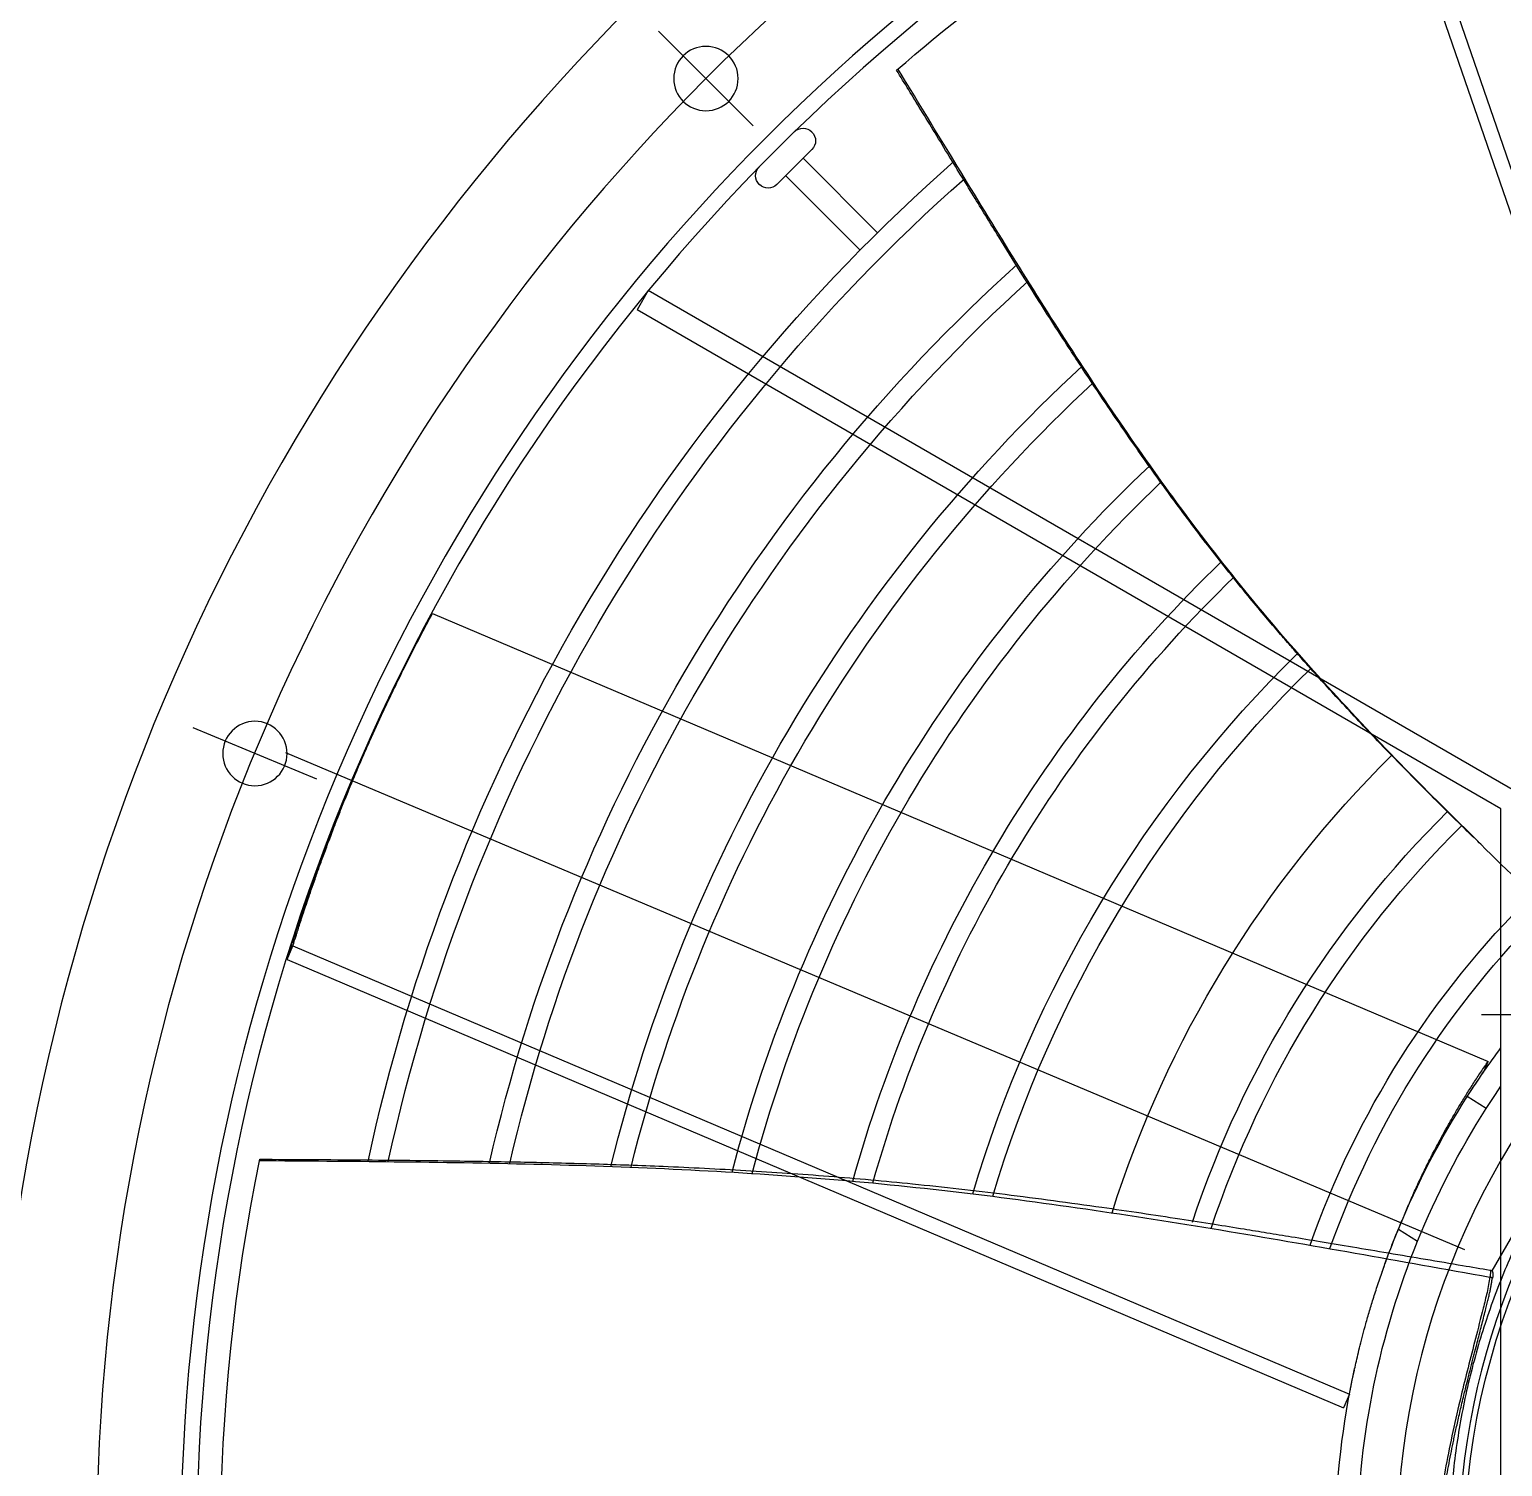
# Model space of a CAD drawing. Header units: millimetres. Extents: x 89450 to 753248, y -530175 to 1209785.
# Drawn here: x 271804.1 to 272101.5, y -164124.6 to -163834.5 of the extents above; entities that cross this region are included whole.
import ezdxf

# ---------------------------------------------------------------- set-up
doc = ezdxf.new("R2010")
doc.units = ezdxf.units.MM
doc.header["$LTSCALE"] = 150
doc.linetypes.add('CENTER', pattern=[50.8, 31.75, -6.35, 6.35, -6.35])
doc.linetypes.add('DIVIDEX2', pattern=[63.5, 25.4, -12.7, 0, -12.7, 0, -12.7])
doc.layers.add('------00 Load Bank', color=3, linetype='Continuous')

# ---------------------------------------------------------------- blocks, each defined once
blk = doc.blocks.new('A$C02650c35')
at = {"color": 0, "linetype": 'Continuous', "lineweight": 25}
for p, q in [((886.73, 378.59), (667.66, 454.02)), ((885.76, 375.76), (666.69, 451.19)), ((578.83, 404.24), (618.1, 426.91)), ((577.33, 404.31), (577.26, 404.26)), ((611.55, 403), (613.97, 399.21)), ((618.96, 402.52), (621.08, 403.41)), ((711.53, 190.32), (621.08, 403.41)), ((587.25, 385.31), (584.79, 389.17)), ((587.54, 385.43), (588.95, 386.03)), ((590.12, 386.53), (590.14, 386.53)), ((553.88, 375.42), (551.12, 374.25)), ((644.41, 162.14), (553.88, 375.42)), ((641.65, 160.97), (551.12, 374.25)), ((677.46, 174.06), (679.89, 175.09)), ((679.89, 175.09), (679.94, 175.11)), ((641.65, 160.97), (644.41, 162.14))]:
    blk.add_line(p, q, dxfattribs=at)
at = {"color": 0, "linetype": 'CENTER', "ltscale": 2}
blk.add_line((630.5, 431.74), (630.5, 402.07), dxfattribs=at)
at = {"color": 0, "linetype": 'Continuous'}
for p, q in [((674.7, 410.5), (776.67, 233.89)), ((674.7, 410.5), (776.67, 233.89)), ((672.1, 406), (772.77, 231.64)), ((672.1, 406), (772.77, 231.64)), ((798.08, 259.85), (805.15, 266.92)), ((808.69, 266.92), (808.71, 266.89)), ((798.11, 256.29), (798.08, 256.31)), ((776.67, 233.89), (772.77, 231.64)), ((776.67, 233.89), (772.77, 231.64))]:
    blk.add_line(p, q, dxfattribs=at)
at = {"color": 0}
for p, q in [((372.9, 406), (672.1, 406)), ((372.9, 406), (672.1, 406)), ((803.38, 265.15), (788.37, 280.17)), ((799.85, 261.62), (784.83, 276.63))]:
    blk.add_line(p, q, dxfattribs=at)
at = {"color": 0, "linetype": 'DIVIDEX2', "ltscale": 0.5}
blk.add_line((683.42, 160.68), (583.13, 398.64), dxfattribs=at)
at = {"color": 0, "linetype": 'CENTER'}
for p, q in [((809.94, 255.06), (829.03, 235.97)), ((678.06, 166.94), (688.39, 142))]:
    blk.add_line(p, q, dxfattribs=at)
at = {"color": 0, "linetype": 'Continuous', "lineweight": 25, "flags": 128}
blk.add_lwpolyline([(611.55, 403), (614.43, 404.88), (616.08, 406)], dxfattribs=at)
at = {"color": 0}
for centre, radius in [((522.5, 542.5), 441), ((522.5, 542.5), 403), ((522.5, 542.5), 399.8), ((522.5, 542.5), 157.5), ((819.48, 245.52), 6.5), ((683.23, 154.47), 6.5), ((683.23, 154.47), 6.5)]:
    blk.add_circle(centre, radius, dxfattribs=at)
at = {"color": 0, "linetype": 'CENTER'}
blk.add_circle((522.5, 542.5), 420, dxfattribs=at)
blk.add_circle((522.5, 542.5), 420, dxfattribs=at)
at = {"color": 0, "linetype": 'Continuous', "lineweight": 25}
blk.add_circle((522.5, 542.5), 145, dxfattribs=at)
for radius, start, end in [(143.8, 274.0829, 325.9171), (170, 302.5523, 306.5881), (165.5, 292.1087, 302.5523), (170, 292.3881, 302.5523), (165.5, 271.0387, 292.1087), (170, 289.2622, 292.3881), (170, 271.0387, 282.3217)]:
    blk.add_arc((522.5, 542.5), radius, start, end, dxfattribs=at)
at = {"color": 0}
for radius, start, end in [(395, 319.1258, 341.5122), (181.5, 289.5657, 315.3621), (185.5, 289.3551, 315.3621), (205.5, 288.3996, 315.3621), (209.5, 288.3996, 315.3621), (225.5, 287.5546, 315.3445), (249.5, 286.6173, 315.513), (253.5, 286.465, 315.5604), (273.5, 285.7065, 315.8843), (277.5, 285.5549, 315.9667), (297.5, 284.7958, 316.4472), (301.5, 284.6444, 316.5541), (321.5, 283.8985, 317.1218), (325.5, 283.7524, 317.2394), (345.5, 283.0419, 317.8319), (349.5, 282.9044, 317.9495), (369.5, 282.2436, 318.5201), (373.5, 282.1171, 318.6292), (395, 259.1258, 281.5122)]:
    blk.add_arc((522.5, 542.5), radius, start, end, dxfattribs=at)
at = {"color": 0, "linetype": 'Continuous'}
for centre, start, end in [((806.92, 265.15), 45, 135), ((806.95, 265.12), 315.7211, 45), ((799.85, 258.08), 135, 225), ((799.88, 258.05), 225, 314.2789)]:
    blk.add_arc(centre, 2.5, start, end, dxfattribs=at)
at = {"color": 0, "linetype": 'Continuous', "lineweight": 25}
for points, knots in [([(375.53, 542.5), (375.57, 539.99), (375.64, 534.97), (376.24, 527.44), (377.21, 519.94), (378.7, 511.75), (380.85, 502.91), (383.83, 493.49), (387.45, 484.25), (391.7, 475.24), (396.94, 465.85), (403.29, 456.25), (410.93, 446.56), (419.44, 437.47), (428.68, 429.14), (438.58, 421.64), (448.99, 415.04), (460.04, 409.27), (471.5, 404.47), (483.3, 400.68), (495.31, 397.89), (507.63, 396.11), (520.05, 395.38), (532.47, 395.7), (544.72, 397.05), (556.95, 399.44), (568.89, 402.86), (580.48, 407.27), (591.61, 412.59), (602.35, 418.9), (612.51, 426.09), (621.98, 434.08), (630.71, 442.79), (638.75, 452.29), (645.96, 462.44), (652.27, 473.13), (657.62, 484.24), (662.07, 495.88), (665.17, 506.67), (667.23, 516.46), (668.52, 525.06), (669.3, 533.76), (669.54, 542.09), (669.34, 550.03), (668.76, 557.56), (667.79, 565.06), (666.16, 574.05), (663.54, 584.43), (659.53, 596.1), (654.52, 607.49), (648.55, 618.41), (641.7, 628.77), (634.06, 638.45), (625.54, 647.54), (616.32, 655.86), (606.44, 663.35), (596.02, 669.96), (584.98, 675.73), (573.51, 680.52), (561.69, 684.33), (549.67, 687.11), (537.34, 688.9), (524.95, 689.62), (512.53, 689.3), (500.28, 687.95), (488.05, 685.56), (476.11, 682.14), (464.5, 677.73), (453.38, 672.4), (442.64, 666.09), (432.49, 658.91), (423.02, 650.92), (414.29, 642.21), (406.25, 632.71), (399.04, 622.55), (392.74, 611.88), (387.39, 600.77), (382.94, 589.14), (379.83, 578.33), (377.77, 568.54), (376.49, 559.94), (375.68, 551.24), (375.58, 545.42), (375.53, 542.5)], [0, 0, 0, 0, 0.008148, 0.016329, 0.024509, 0.032722, 0.04336, 0.054073, 0.064787, 0.075604, 0.086421, 0.0997, 0.112979, 0.126448, 0.140113, 0.153362, 0.166751, 0.18014, 0.193805, 0.207084, 0.220364, 0.233832, 0.247498, 0.260747, 0.274136, 0.287525, 0.30119, 0.314439, 0.327781, 0.341217, 0.354882, 0.368162, 0.381441, 0.39491, 0.408575, 0.421824, 0.435213, 0.448602, 0.462267, 0.471652, 0.481085, 0.490519, 0.500003, 0.508151, 0.516332, 0.524512, 0.532725, 0.546005, 0.559284, 0.572753, 0.586418, 0.599667, 0.613056, 0.626445, 0.64011, 0.653359, 0.666701, 0.680137, 0.693803, 0.707051, 0.720441, 0.73383, 0.747495, 0.760744, 0.774133, 0.787522, 0.801187, 0.814436, 0.827825, 0.841214, 0.85488, 0.868159, 0.881438, 0.894907, 0.908572, 0.921851, 0.93513, 0.948599, 0.962264, 0.971649, 0.981082, 0.990516, 1, 1, 1, 1]), ([(633.07, 435.47), (638.35, 429.85), (648.9, 418.63), (659.89, 406.96), (665.78, 401.09), (666.21, 400.65)], [0, 0, 0, 0, 0.481211, 0.961441, 1, 1, 1, 1]), ([(577.55, 403.76), (577.06, 403.68), (576.06, 403.52), (573.94, 403.1), (570.24, 402.16), (565.11, 400.87), (559.23, 399.35), (552.96, 397.79), (546.34, 396.27), (539.4, 394.85), (535.02, 394.13), (532.84, 393.78)], [0, 0, 0, 0, 0.031208, 0.063948, 0.128136, 0.253531, 0.37911, 0.503481, 0.668872, 0.834848, 1, 1, 1, 1]), ([(533.02, 394.33), (533.66, 394.43), (534.98, 394.64), (537.08, 395), (539.37, 395.41), (541.71, 395.86), (543.68, 396.27), (545.23, 396.59), (546.45, 396.86), (547.74, 397.14), (549.12, 397.45), (550.57, 397.79), (552.1, 398.14), (553.57, 398.5), (555.14, 398.88), (557, 399.34), (559.19, 399.9), (561.42, 400.47), (563.37, 400.97), (565.08, 401.41), (566.64, 401.81), (568.15, 402.2), (569.66, 402.58), (571.04, 402.93), (572.25, 403.23), (573.29, 403.49), (574.21, 403.7), (575.04, 403.88), (575.8, 404.02), (576.52, 404.14), (577.01, 404.22), (577.26, 404.26)], [0, 0, 0, 0, 0.049094, 0.102093, 0.159038, 0.21996, 0.27448, 0.301995, 0.33101, 0.361541, 0.393603, 0.427211, 0.462382, 0.499132, 0.527423, 0.568929, 0.623911, 0.672564, 0.714497, 0.749584, 0.781124, 0.812494, 0.843715, 0.874803, 0.897512, 0.917804, 0.937796, 0.953294, 0.968781, 0.984376, 1, 1, 1, 1]), ([(578.96, 403.81), (578.94, 403.9), (578.89, 404.12), (578.7, 404.27), (578.44, 404.36), (578.15, 404.39), (577.78, 404.38), (577.49, 404.34), (577.33, 404.31)], [0, 0, 0, 0, 0.1550506, 0.3701279, 0.5015778, 0.6504888, 0.8178673, 1, 1, 1, 1]), ([(577.55, 403.76), (577.54, 403.86), (577.52, 403.99), (577.47, 404.16), (577.43, 404.25), (577.38, 404.3), (577.35, 404.32), (577.34, 404.31), (577.33, 404.31)], [0, 0, 0, 0, 0.349048, 0.512838, 0.662313, 0.811827, 0.975694, 1, 1, 1, 1]), ([(578.89, 403.74), (578.92, 403.77), (579.01, 403.85), (578.85, 403.89), (578.58, 403.9), (578.29, 403.88), (577.95, 403.83), (577.68, 403.79), (577.55, 403.76)], [0, 0, 0, 0, 0.135434, 0.420815, 0.56492, 0.709342, 0.854637, 1, 1, 1, 1]), ([(601.07, 155.39), (601.01, 164.47), (600.88, 182.95), (600.44, 210.8), (599.48, 238.93), (597.78, 266.98), (595.06, 294.74), (591.4, 322.22), (587.12, 349.44), (582.41, 376.61), (579.17, 394.71), (577.55, 403.76)], [0.0040453, 0.0040453, 0.0040453, 0.0040453, 0.1120904, 0.224186, 0.3362006, 0.4480891, 0.5598872, 0.6697434, 0.7797254, 0.8898282, 1, 1, 1, 1]), ([(601.33, 155.45), (601.31, 158.8), (601.28, 165.95), (601.2, 176.46), (601.11, 186.56), (601, 195.39), (600.88, 202.95), (600.71, 212.04), (600.42, 223.2), (599.9, 237.85), (599.12, 253.59), (597.97, 270.39), (596.38, 287.85), (594.28, 306.23), (592.21, 321.6), (590.5, 333.36), (589.35, 340.92), (588.27, 347.84), (587.34, 353.69), (586.49, 358.89), (585.65, 364.01), (584.7, 369.76), (583.61, 376.27), (582.41, 383.37), (581.16, 390.79), (580, 397.63), (579.27, 401.97), (578.96, 403.81)], [0.004054, 0.004054, 0.004054, 0.004054, 0.044055, 0.0892389, 0.1294144, 0.1645669, 0.1946506, 0.2196261, 0.2731864, 0.3280385, 0.3947317, 0.4616638, 0.5294155, 0.6044734, 0.683072, 0.7151603, 0.7467466, 0.7747501, 0.7989803, 0.8176563, 0.837837, 0.8611081, 0.8874794, 0.916906, 0.9473172, 0.9775846, 1, 1, 1, 1]), ([(590.14, 386.53), (591.02, 386.91), (592.8, 387.66), (595.56, 388.89), (598.39, 390.21), (601.28, 391.64), (604.58, 393.34), (607.62, 395.01), (610.38, 396.59), (612.48, 397.84), (614.6, 399.14), (616.74, 400.51), (618.9, 401.92), (620.35, 402.92), (621.08, 403.41)], [0, 0, 0, 0, 0.09594, 0.191903, 0.287866, 0.384015, 0.480164, 0.609768, 0.674639, 0.73951, 0.804594, 0.869678, 0.934839, 1, 1, 1, 1]), ([(613.74, 399.06), (614.02, 399.24), (615.02, 399.87), (616.76, 401.02), (618.23, 402.02), (618.96, 402.52)], [0, 0, 0, 0, 0.162945, 0.581473, 1, 1, 1, 1]), ([(666.21, 400.65), (671.17, 395.64), (681.48, 385.21), (697.7, 369.97), (714.87, 355.07), (732.42, 341.47), (750.13, 328.95), (767.88, 317.26), (785.89, 305.96), (803.78, 295.04), (815.63, 287.81), (821.42, 284.29)], [0, 0, 0, 0, 0.1081379, 0.2251135, 0.3413954, 0.4570616, 0.5657729, 0.6743483, 0.7829008, 0.8914823, 0.994843, 0.994843, 0.994843, 0.994843]), ([(666.21, 400.57), (666.69, 400.07), (668.63, 398.08), (672.04, 394.63), (676.49, 390.17), (681.07, 385.66), (685.52, 381.36), (689.8, 377.3), (693.71, 373.65), (697.33, 370.33), (700.44, 367.53), (703.03, 365.22), (705.46, 363.09), (708.12, 360.79), (711.36, 358.03), (716.9, 353.42), (724.56, 347.31), (734.16, 340.06), (743.55, 333.31), (752.53, 327.13), (759.55, 322.44), (765.04, 318.86), (769.47, 315.99), (774.72, 312.64), (780.84, 308.78), (787.78, 304.47), (795.54, 299.69), (804.09, 294.46), (812.73, 289.19), (818.52, 285.64), (821.18, 284.01)], [0, 0, 0, 0, 0.0105993, 0.042715, 0.074456, 0.1073437, 0.1413731, 0.1694151, 0.1979263, 0.223438, 0.2448649, 0.2622189, 0.2766961, 0.2944954, 0.3162608, 0.341978, 0.4051023, 0.466824, 0.5267457, 0.5825963, 0.6340774, 0.6563171, 0.6830925, 0.7149493, 0.751887, 0.7939052, 0.84012, 0.8912343, 0.9472267, 0.994836, 0.994836, 0.994836, 0.994836]), ([(553.88, 375.42), (553.89, 375.42), (553.92, 375.43), (554.1, 375.46), (554.4, 375.52), (554.81, 375.6), (555.41, 375.71), (556.23, 375.88), (557.33, 376.1), (558.63, 376.38), (560.14, 376.72), (561.84, 377.11), (563.74, 377.57), (565.83, 378.11), (568.14, 378.73), (570.67, 379.46), (573.44, 380.3), (576.39, 381.26), (579.27, 382.25), (582.03, 383.26), (584.61, 384.24), (586.4, 384.97), (587.29, 385.33)], [0, 0, 0, 0, 0.040904, 0.081816, 0.122728, 0.163705, 0.204682, 0.259307, 0.313952, 0.368596, 0.423222, 0.477846, 0.532488, 0.58713, 0.641753, 0.698863, 0.755994, 0.813125, 0.870234, 0.913743, 0.957252, 1, 1, 1, 1]), ([(679.94, 175.11), (680.84, 175.5), (682.65, 176.28), (685.47, 177.53), (688.38, 178.84), (691.37, 180.22), (694.74, 181.81), (698.51, 183.63), (702.73, 185.73), (707.05, 187.94), (710.04, 189.53), (711.53, 190.32)], [0, 0, 0, 0, 0.098219, 0.196459, 0.294698, 0.393098, 0.491499, 0.618442, 0.745384, 0.872692, 1, 1, 1, 1]), ([(641.65, 160.97), (641.66, 160.98), (641.68, 160.98), (641.86, 161.04), (642.14, 161.12), (642.53, 161.25), (643.09, 161.43), (643.87, 161.67), (644.91, 162.01), (646.15, 162.41), (647.59, 162.88), (649.23, 163.42), (650.9, 163.98), (652.56, 164.55), (654.15, 165.1), (655.84, 165.7), (657.91, 166.43), (660.41, 167.34), (663.4, 168.45), (666.6, 169.67), (670.01, 171.01), (673.62, 172.46), (676.18, 173.53), (677.46, 174.06)], [0, 0, 0, 0, 0.038794, 0.077595, 0.116396, 0.155256, 0.194116, 0.245886, 0.297665, 0.349435, 0.401519, 0.453611, 0.505695, 0.544496, 0.583297, 0.622156, 0.661015, 0.717306, 0.773608, 0.829899, 0.886596, 0.943304, 1, 1, 1, 1]), ([(644.41, 162.14), (644.42, 162.15), (644.44, 162.15), (644.62, 162.21), (644.89, 162.29), (645.28, 162.42), (645.84, 162.59), (646.61, 162.83), (647.64, 163.16), (648.87, 163.56), (650.29, 164.02), (651.9, 164.56), (653.7, 165.16), (655.68, 165.84), (657.89, 166.6), (660.31, 167.46), (662.96, 168.43), (665.8, 169.48), (668.64, 170.56), (671.42, 171.64), (674.12, 172.72), (676.93, 173.86), (678.9, 174.68), (679.89, 175.09)], [0, 0, 0, 0, 0.03878, 0.077567, 0.116355, 0.1552, 0.194046, 0.245833, 0.297636, 0.34944, 0.401226, 0.453012, 0.504815, 0.556618, 0.608404, 0.662492, 0.7166, 0.770707, 0.824794, 0.868554, 0.912313, 0.956156, 1, 1, 1, 1])]:
    blk.add_open_spline(points, degree=3, knots=knots, dxfattribs=at)

msp = doc.modelspace()

# ---------------------------------------------------------------- block references
at = {"layer": '------00 Load Bank', "color": 161, "xscale": -1, "rotation": 270}
msp.add_blockref('A$C02650c35', (271695.16, -164663.93), dxfattribs=at)

doc.saveas('drawing.dxf')
